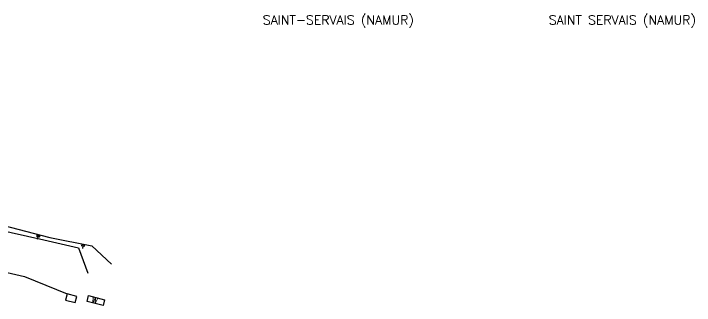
# Model space of a CAD drawing. Header units: millimetres. Extents: x 184000 to 185001, y 129000 to 130000.
# Drawn here: x 184397.7 to 184546.4, y 129451.2 to 129515 of the extents above; entities that cross this region are included whole.
import ezdxf
from ezdxf.enums import TextEntityAlignment as Align

# ---------------------------------------------------------------- set-up
doc = ezdxf.new("R2010")
doc.units = ezdxf.units.MM
doc.layers.get('0').update_dxf_attribs({"linetype": 'CONTINUOUS'})
for name, color, linetype in [('W0100', 7, 'CONTINUOUS'), ('W0211', 2, 'CONTINUOUS'), ('W0334', 7, 'CONTINUOUS'), ('W0980', 7, 'CONTINUOUS'), ('W0984', 7, 'CONTINUOUS')]:
    doc.layers.add(name, color=color, linetype=linetype)
doc.styles.get("Standard").update_dxf_attribs({"font": 'romans.shx', "width": 0.85})

# ---------------------------------------------------------------- blocks, each defined once
blk = doc.blocks.new('t211o')
at = {"color": 0, "linetype": 'Continuous'}
for p, q in [((-0.29, 0.5), (-0.29, 0)), ((0, 1), (0, 0)), ((0.29, 0.5), (0.29, 0))]:
    blk.add_line(p, q, dxfattribs=at)

msp = doc.modelspace()

# ---------------------------------------------------------------- linework, layer by layer
at = {"layer": 'W0100'}
msp.add_lwpolyline([(184417.26, 129451.16), (184413.82, 129452.04), (184414.11, 129453.29), (184417.56, 129452.41)], close=True, dxfattribs=at)
at = {"layer": 'W0211'}
for points in [[(184341.73, 129486.16), (184349.97, 129480.52), (184357.18, 129478.21), (184365.76, 129473.47), (184374.85, 129469.82), (184377.86, 129474.59), (184393.56, 129469.17), (184405.65, 129465.99), (184414.85, 129464.21), (184419.14, 129460.16)], [(184374.85, 129469.82), (184380.03, 129471.39), (184393.57, 129467.93), (184404.3, 129465.5), (184411.94, 129463.75), (184413.95, 129458.21), (184413.95, 129458.21)]]:
    msp.add_lwpolyline(points, dxfattribs=at)
at = {"layer": 'W0334'}
msp.add_lwpolyline([(184388, 129460.21), (184400.1, 129457.44), (184409.4, 129453.69), (184409.05, 129452.33), (184411.16, 129451.76), (184411.51, 129453.13), (184409.4, 129453.69)], dxfattribs=at)

# ---------------------------------------------------------------- block references
at = {"layer": 'W0211'}
for p, rotation in [((184403.23, 129466.63), 165.255807247591), ((184413.01, 129464.56), 169.023373314941)]:
    msp.add_blockref('t211o', p, dxfattribs=dict(at, rotation=rotation))

# ---------------------------------------------------------------- texts
at = {"layer": 'W0980'}
for s, p in [('SAINT-SERVAIS (NAMUR)', (184468.66, 129513.43)), ('SAINT SERVAIS (NAMUR)', (184530.69, 129513.43))]:
    msp.add_text(s, height=2, dxfattribs=at).set_placement(p, align=Align.MIDDLE)
at = {"layer": 'W0984'}
msp.add_text('W', height=1.25, rotation=346.0854, dxfattribs=at).set_placement((184415.47, 129452.23), align=Align.MIDDLE)

doc.saveas('drawing.dxf')
